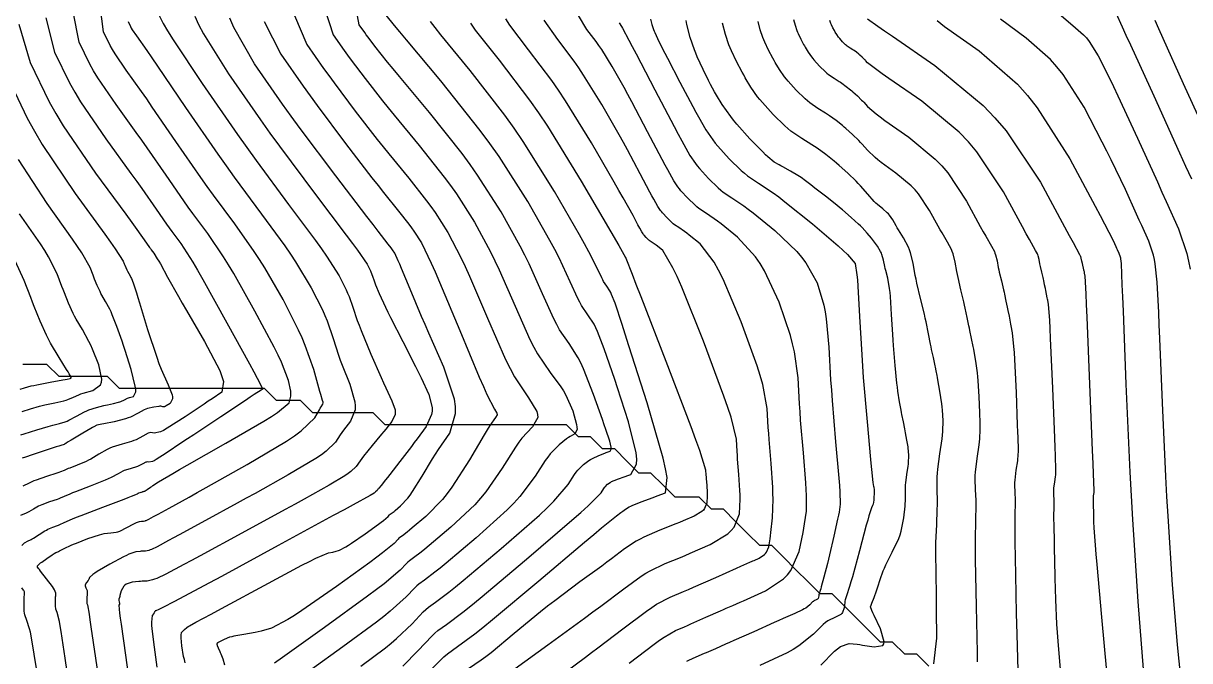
# Model space of a CAD drawing. Header units: metres. Extents: x 837475 to 838479, y 1189012 to 1191015.
# Drawn here: x 837530.1 to 837626.7, y 1190026.6 to 1190079.4 of the extents above; entities that cross this region are included whole.
import ezdxf

# ---------------------------------------------------------------- set-up
doc = ezdxf.new("R2010")
doc.units = ezdxf.units.M
doc.header["$LTSCALE"] = 0.3
for name, color, linetype in [('COTAS 10', 1, 'Continuous'), ('COTAS INT', 252, 'Continuous'), ('DRENAJE', 5, 'Continuous')]:
    doc.layers.add(name, color=color, linetype=linetype)

msp = doc.modelspace()

# ---------------------------------------------------------------- linework, layer by layer
at = {"layer": 'COTAS 10'}
for points in [[(837530.017, 1190036.135), (837530.182, 1190036.31), (837530.234, 1190036.351), (837530.288, 1190036.388), (837530.507, 1190036.494), (837530.795, 1190036.63), (837530.893, 1190036.686), (837530.999, 1190036.75), (837531.45, 1190037.049), (837531.93, 1190037.355), (837532.056, 1190037.424), (837532.177, 1190037.487), (837532.588, 1190037.658), (837532.969, 1190037.795), (837533.071, 1190037.837), (837533.172, 1190037.879), (837533.527, 1190038.047), (837534.229, 1190038.349), (837534.549, 1190038.477), (837534.923, 1190038.625), (837536.729, 1190039.318), (837538.482, 1190039.986), (837538.823, 1190040.117), (837539.102, 1190040.226), (837539.586, 1190040.427), (837539.665, 1190040.472), (837539.689, 1190040.483), (837539.713, 1190040.492), (837539.807, 1190040.521), (837539.897, 1190040.547), (837539.919, 1190040.555), (837539.94, 1190040.564), (837540.005, 1190040.599), (837540.057, 1190040.626), (837540.068, 1190040.63), (837540.079, 1190040.632), (837540.111, 1190040.625), (837540.172, 1190040.638), (837540.201, 1190040.653), (837540.236, 1190040.672), (837540.408, 1190040.781), (837540.677, 1190040.962), (837540.773, 1190041.026), (837540.878, 1190041.097), (837541.338, 1190041.403), (837542.51, 1190042.106), (837543.065, 1190042.426), (837543.72, 1190042.801), (837546.916, 1190044.611), (837550.059, 1190046.442), (837550.679, 1190046.83), (837551.192, 1190047.166), (837552.141, 1190047.952), (837552.283, 1190048.511), (837552.286, 1190048.704), (837552.273, 1190048.915), (837552.097, 1190049.814), (837551.501, 1190051.308), (837551.224, 1190051.893), (837550.898, 1190052.552), (837549.318, 1190055.551), (837547.563, 1190058.653), (837547.128, 1190059.377), (837546.714, 1190060.042), (837545.404, 1190061.957), (837544.166, 1190063.631), (837543.798, 1190064.144), (837543.418, 1190064.68), (837541.957, 1190066.792), (837540.39, 1190069.062), (837539.944, 1190069.696), (837539.492, 1190070.333), (837537.818, 1190072.653), (837536.309, 1190074.866), (837535.962, 1190075.435), (837535.646, 1190075.986), (837534.76, 1190077.818), (837534.268, 1190080.315)], [(837543.555, 1190026.437), (837543.479, 1190026.704), (837543.413, 1190026.963), (837543.262, 1190027.827), (837543.208, 1190028.489), (837543.204, 1190028.622), (837543.205, 1190028.732), (837543.245, 1190028.945), (837543.324, 1190029.026), (837543.348, 1190029.053), (837543.374, 1190029.082), (837543.477, 1190029.199), (837543.691, 1190029.369), (837543.787, 1190029.43), (837543.899, 1190029.496), (837544.433, 1190029.788), (837545.687, 1190030.458), (837546.252, 1190030.763), (837546.911, 1190031.119), (837550.078, 1190032.84), (837553.194, 1190034.506), (837553.821, 1190034.828), (837554.345, 1190035.091), (837555.389, 1190035.537), (837555.758, 1190035.603), (837555.857, 1190035.625), (837555.956, 1190035.649), (837556.301, 1190035.751), (837556.834, 1190036.029), (837557.051, 1190036.165), (837557.297, 1190036.325), (837558.435, 1190037.113), (837559.537, 1190037.911), (837559.76, 1190038.078), (837559.947, 1190038.22), (837560.328, 1190038.537), (837560.46, 1190038.674), (837560.491, 1190038.704), (837560.519, 1190038.729), (837560.601, 1190038.789), (837560.76, 1190038.907), (837560.837, 1190038.968), (837560.927, 1190039.043), (837561.373, 1190039.417), (837561.973, 1190040.072), (837562.16, 1190040.323), (837562.357, 1190040.605), (837563.146, 1190041.876), (837564.013, 1190043.315), (837564.26, 1190043.703), (837564.509, 1190044.085), (837565.43, 1190045.429), (837565.925, 1190047.069), (837565.906, 1190047.638), (837565.818, 1190048.257), (837564.936, 1190050.91), (837563.705, 1190053.711), (837563.397, 1190054.424), (837563.104, 1190055.109), (837562.163, 1190057.357), (837561.45, 1190059.074), (837561.301, 1190059.425), (837561.173, 1190059.721), (837560.881, 1190060.341), (837560.704, 1190060.618), (837560.647, 1190060.699), (837560.587, 1190060.781), (837560.341, 1190061.09), (837559.513, 1190062.151), (837559.085, 1190062.708), (837558.572, 1190063.379), (837556.001, 1190066.749), (837553.065, 1190070.67), (837552.322, 1190071.688), (837551.608, 1190072.677), (837549.282, 1190076.001), (837547.561, 1190079.015), (837547.229, 1190079.807)], [(837561.542, 1190026.162), (837562.809, 1190027.455), (837563.944, 1190028.632), (837564.209, 1190028.883), (837564.453, 1190029.101), (837565.158, 1190029.615), (837566.517, 1190030.624), (837567.174, 1190031.154), (837567.953, 1190031.792), (837571.777, 1190035), (837575.536, 1190038.227), (837576.273, 1190038.877), (837576.878, 1190039.422), (837577.968, 1190040.508), (837578.19, 1190040.859), (837578.248, 1190040.94), (837578.306, 1190041.013), (837578.502, 1190041.216), (837578.701, 1190041.36), (837578.76, 1190041.396), (837578.82, 1190041.43), (837579.053, 1190041.537), (837579.412, 1190041.67), (837579.552, 1190041.721), (837579.709, 1190041.776), (837580.425, 1190042.026), (837580.899, 1190042.868), (837580.904, 1190043.297), (837580.855, 1190043.81), (837580.22, 1190046.373), (837579.311, 1190049.198), (837579.089, 1190049.876), (837578.879, 1190050.51), (837578.226, 1190052.427), (837577.671, 1190053.846), (837577.523, 1190054.166), (837577.377, 1190054.454), (837576.869, 1190055.231), (837576.346, 1190055.999), (837576.19, 1190056.282), (837576.03, 1190056.595), (837575.412, 1190057.979), (837574.479, 1190059.958), (837574.12, 1190060.646), (837573.717, 1190061.395), (837571.898, 1190064.606), (837569.513, 1190068.333), (837568.753, 1190069.408), (837567.95, 1190070.502), (837564.692, 1190074.606), (837561.844, 1190078.008), (837561.301, 1190078.659), (837560.863, 1190079.184), (837560.166, 1190080.031)], [(837580.269, 1190026.416), (837582.338, 1190027.979), (837582.782, 1190028.296), (837583.171, 1190028.563), (837584.11, 1190029.113), (837584.848, 1190029.415), (837585.11, 1190029.527), (837585.396, 1190029.651), (837586.638, 1190030.199), (837587.831, 1190030.731), (837588.087, 1190030.845), (837588.311, 1190030.944), (837588.852, 1190031.18), (837589.467, 1190031.45), (837589.738, 1190031.571), (837590.052, 1190031.712), (837591.551, 1190032.385), (837593.064, 1190033.372), (837593.387, 1190033.71), (837593.668, 1190034.077), (837594.338, 1190035.634), (837594.674, 1190037.208), (837594.744, 1190037.586), (837594.805, 1190037.937), (837594.944, 1190038.995), (837594.953, 1190040.276), (837594.932, 1190040.77), (837594.9, 1190041.323), (837594.703, 1190043.82), (837594.473, 1190046.529), (837594.422, 1190047.216), (837594.376, 1190047.875), (837594.254, 1190050.027), (837593.964, 1190052.185), (837593.811, 1190052.848), (837593.627, 1190053.539), (837592.702, 1190056.273), (837591.486, 1190058.874), (837591.12, 1190059.483), (837590.74, 1190060.042), (837589.259, 1190061.658), (837587.896, 1190062.758), (837587.592, 1190062.993), (837587.318, 1190063.197), (837586.591, 1190063.683), (837586.049, 1190064.044), (837585.892, 1190064.169), (837585.731, 1190064.306), (837585.126, 1190064.894), (837584.568, 1190065.515), (837584.438, 1190065.673), (837584.318, 1190065.825), (837583.972, 1190066.324), (837583.472, 1190067.227), (837583.254, 1190067.633), (837583.003, 1190068.108), (837581.809, 1190070.388), (837580.496, 1190072.875), (837580.17, 1190073.481), (837579.859, 1190074.05), (837578.87, 1190075.803), (837578.013, 1190077.196), (837577.786, 1190077.538), (837577.563, 1190077.861), (837576.793, 1190078.87), (837576.101, 1190080.024)], [(837609.113, 1190026.518), (837609.097, 1190027.287), (837609.016, 1190031.086), (837608.949, 1190034.997), (837608.942, 1190035.835), (837608.939, 1190036.568), (837608.969, 1190038.334), (837609.001, 1190039.359), (837609, 1190039.625), (837608.994, 1190039.883), (837608.935, 1190040.753), (837608.905, 1190041.651), (837608.917, 1190041.927), (837608.938, 1190042.215), (837609.086, 1190043.355), (837609.25, 1190044.464), (837609.281, 1190044.732), (837609.305, 1190044.984), (837609.339, 1190045.755), (837609.321, 1190046.571), (837609.312, 1190046.852), (837609.302, 1190047.157), (837609.253, 1190048.454), (837609.176, 1190049.788), (837609.148, 1190050.115), (837609.118, 1190050.425), (837608.983, 1190051.389), (837608.833, 1190052.195), (837608.793, 1190052.404), (837608.753, 1190052.607), (837608.612, 1190053.288), (837608.474, 1190053.943), (837608.436, 1190054.13), (837608.398, 1190054.318), (837608.261, 1190055.017), (837608.099, 1190055.802), (837608.044, 1190056.046), (837607.986, 1190056.3), (837607.742, 1190057.311), (837607.501, 1190058.323), (837607.445, 1190058.577), (837607.394, 1190058.821), (837607.247, 1190059.608), (837607.081, 1190060.297), (837607.018, 1190060.478), (837606.947, 1190060.655), (837606.628, 1190061.26), (837606.176, 1190062.013), (837606.022, 1190062.283), (837605.855, 1190062.58), (837605.145, 1190063.873), (837604.234, 1190065.241), (837603.94, 1190065.585), (837603.628, 1190065.914), (837602.348, 1190066.973), (837601.139, 1190067.847), (837600.871, 1190068.058), (837600.633, 1190068.256), (837600.015, 1190068.858), (837599.563, 1190069.373), (837599.429, 1190069.514), (837599.292, 1190069.656), (837598.767, 1190070.165), (837598.225, 1190070.652), (837598.077, 1190070.779), (837597.93, 1190070.903), (837597.407, 1190071.323), (837596.862, 1190071.719), (837596.701, 1190071.828), (837596.536, 1190071.936), (837595.903, 1190072.324), (837595.226, 1190072.788), (837595.033, 1190072.944), (837594.838, 1190073.113), (837594.111, 1190073.823), (837593.446, 1190074.567), (837593.289, 1190074.757), (837593.144, 1190074.94), (837592.72, 1190075.543), (837592.372, 1190076.127), (837592.275, 1190076.298), (837592.178, 1190076.473), (837591.825, 1190077.135), (837591.502, 1190077.814), (837591.424, 1190077.998), (837591.351, 1190078.181), (837591.129, 1190078.83), (837590.949, 1190079.527)], [(837625.866, 1190025.788), (837625.757, 1190026.823), (837625.648, 1190027.957), (837625.247, 1190032.882), (837624.873, 1190038.584), (837624.781, 1190040.207), (837624.693, 1190041.851), (837624.417, 1190047.948), (837624.202, 1190053.268), (837624.154, 1190054.421), (837624.109, 1190055.436), (837623.987, 1190057.948), (837623.822, 1190059.446), (837623.75, 1190059.822), (837623.668, 1190060.182), (837623.276, 1190061.341), (837622.697, 1190062.637), (837622.496, 1190063.083), (837622.277, 1190063.566), (837621.341, 1190065.625), (837620.178, 1190068.068), (837619.816, 1190068.794), (837619.436, 1190069.541), (837617.922, 1190072.416), (837616.196, 1190075.127), (837615.683, 1190075.77), (837615.155, 1190076.367), (837613.124, 1190078.133), (837611.024, 1190079.719)], [(837530.049, 1190047.236), (837530.752, 1190047.459), (837531.499, 1190047.673), (837531.714, 1190047.728), (837531.934, 1190047.78), (837532.76, 1190047.952), (837533.512, 1190048.12), (837533.686, 1190048.169), (837533.844, 1190048.22), (837534.29, 1190048.417), (837534.748, 1190048.628), (837534.914, 1190048.688), (837535.098, 1190048.749), (837535.902, 1190048.977), (837536.536, 1190049.443), (837536.612, 1190049.654), (837536.645, 1190049.901), (837536.405, 1190051.088), (837535.877, 1190052.402), (837535.729, 1190052.728), (837535.579, 1190053.037), (837535.033, 1190054.019), (837534.523, 1190054.885), (837534.397, 1190055.121), (837534.277, 1190055.355), (837533.895, 1190056.19), (837533.545, 1190057.065), (837533.445, 1190057.325), (837533.342, 1190057.593), (837532.959, 1190058.622), (837532.239, 1190060.041), (837531.924, 1190060.555), (837531.559, 1190061.12), (837529.825, 1190063.596)], [(837531.283, 1190025.632), (837531.048, 1190027.15), (837530.803, 1190028.653), (837530.737, 1190028.975), (837530.673, 1190029.257), (837530.448, 1190029.934), (837530.278, 1190030.402), (837530.248, 1190030.552), (837530.225, 1190030.71), (837530.205, 1190031.352), (837530.228, 1190031.921), (837530.233, 1190032.034), (837530.237, 1190032.126), (837530.245, 1190032.296), (837530.214, 1190032.372), (837530.193, 1190032.405), (837530.167, 1190032.444), (837530.028, 1190032.627)]]:
    msp.add_lwpolyline(points, dxfattribs=at)
at = {"layer": 'COTAS INT'}
for points in [[(837533.945, 1190024.557), (837533.612, 1190026.804), (837533.276, 1190029.034), (837533.2, 1190029.481), (837533.132, 1190029.854), (837532.95, 1190030.586), (837532.846, 1190030.871), (837532.828, 1190030.962), (837532.814, 1190031.058), (837532.802, 1190031.449), (837532.818, 1190031.822), (837532.822, 1190031.907), (837532.827, 1190031.984), (837532.84, 1190032.197), (837532.729, 1190032.48), (837532.655, 1190032.601), (837532.561, 1190032.74), (837532.065, 1190033.398), (837531.57, 1190034.029), (837531.477, 1190034.15), (837531.402, 1190034.249), (837531.293, 1190034.415), (837531.313, 1190034.441), (837531.321, 1190034.452), (837531.33, 1190034.464), (837531.37, 1190034.52), (837531.51, 1190034.644), (837531.582, 1190034.699), (837531.667, 1190034.763), (837532.096, 1190035.068), (837532.53, 1190035.365), (837532.618, 1190035.423), (837532.693, 1190035.472), (837532.852, 1190035.561), (837532.998, 1190035.626), (837533.066, 1190035.658), (837533.145, 1190035.697), (837533.529, 1190035.891), (837534.111, 1190036.16), (837534.314, 1190036.247), (837534.537, 1190036.338), (837535.495, 1190036.713), (837536.441, 1190037.035), (837536.656, 1190037.094), (837536.851, 1190037.139), (837537.385, 1190037.194), (837537.836, 1190037.241), (837537.977, 1190037.283), (837538.127, 1190037.336), (837538.728, 1190037.629), (837539.283, 1190037.934), (837539.403, 1190037.994), (837539.509, 1190038.043), (837539.769, 1190038.135), (837539.921, 1190038.154), (837539.958, 1190038.157), (837539.993, 1190038.16), (837540.105, 1190038.165), (837540.229, 1190038.189), (837540.272, 1190038.204), (837540.32, 1190038.222), (837540.525, 1190038.319), (837540.925, 1190038.532), (837541.097, 1190038.625), (837541.294, 1190038.731), (837542.223, 1190039.236), (837543.881, 1190040.152), (837544.537, 1190040.519), (837545.279, 1190040.934), (837548.67, 1190042.839), (837551.932, 1190044.786), (837552.593, 1190045.228), (837553.148, 1190045.627), (837554.276, 1190046.716), (837554.644, 1190047.385), (837554.72, 1190047.52), (837554.784, 1190047.632), (837554.922, 1190047.853), (837554.961, 1190047.947), (837554.962, 1190047.979), (837554.96, 1190048.013), (837554.916, 1190048.158), (837554.762, 1190048.647), (837554.689, 1190048.898), (837554.602, 1190049.198), (837554.182, 1190050.701), (837553.484, 1190052.706), (837553.223, 1190053.323), (837552.933, 1190053.967), (837551.64, 1190056.518), (837550.123, 1190059.135), (837549.691, 1190059.821), (837549.255, 1190060.49), (837547.638, 1190062.766), (837545.887, 1190065.132), (837545.367, 1190065.857), (837544.831, 1190066.613), (837542.766, 1190069.599), (837540.819, 1190072.441), (837540.357, 1190073.107), (837539.929, 1190073.72), (837538.662, 1190075.495), (837537.737, 1190076.852), (837537.524, 1190077.201), (837537.33, 1190077.539), (837536.787, 1190078.662), (837536.518, 1190080.819)], [(837541.119, 1190080.555), (837541.71, 1190079.344), (837542.08, 1190078.735), (837542.54, 1190078.006), (837544.947, 1190074.383), (837547.865, 1190070.174), (837548.646, 1190069.075), (837549.416, 1190068.005), (837552.104, 1190064.383), (837554.335, 1190061.385), (837554.818, 1190060.709), (837555.242, 1190060.099), (837556.284, 1190058.453), (837556.859, 1190057.319), (837556.988, 1190057.033), (837557.104, 1190056.758), (837557.414, 1190055.867), (837557.781, 1190054.778), (837557.933, 1190054.379), (837558.106, 1190053.937), (837558.914, 1190051.99), (837559.758, 1190050.045), (837559.955, 1190049.605), (837560.136, 1190049.207), (837560.657, 1190048.124), (837560.91, 1190047.372), (837560.922, 1190047.182), (837560.909, 1190047), (837560.655, 1190046.411), (837560.151, 1190045.779), (837559.981, 1190045.57), (837559.798, 1190045.347), (837559.026, 1190044.418), (837558.301, 1190043.531), (837558.147, 1190043.334), (837558.014, 1190043.157), (837557.704, 1190042.695), (837557.251, 1190042.257), (837557.028, 1190042.097), (837556.763, 1190041.92), (837555.454, 1190041.139), (837553.383, 1190039.988), (837552.637, 1190039.577), (837551.817, 1190039.127), (837548.232, 1190037.171), (837544.791, 1190035.302), (837544.06, 1190034.907), (837543.427, 1190034.566), (837541.942, 1190033.775), (837541.184, 1190033.417), (837541.008, 1190033.349), (837540.847, 1190033.294), (837540.387, 1190033.205), (837539.978, 1190033.188), (837539.849, 1190033.177), (837539.713, 1190033.164), (837539.162, 1190033.096), (837538.659, 1190032.937), (837538.553, 1190032.866), (837538.461, 1190032.783), (837538.248, 1190032.387), (837538.145, 1190031.996), (837538.123, 1190031.917), (837538.104, 1190031.85), (837538.056, 1190031.712), (837538.04, 1190031.641), (837538.041, 1190031.615), (837538.044, 1190031.588), (837538.071, 1190031.469), (837538.095, 1190031.349), (837538.096, 1190031.32), (837538.094, 1190031.293), (837538.065, 1190031.213), (837538.118, 1190030.536), (837538.168, 1190030.133), (837538.233, 1190029.636), (837538.595, 1190027.062), (837538.996, 1190024.29)], [(837555.093, 1190080.528), (837555.784, 1190078.427), (837556.699, 1190077.12), (837556.98, 1190076.731), (837557.272, 1190076.33), (837558.427, 1190074.788), (837559.862, 1190072.956), (837560.332, 1190072.373), (837560.832, 1190071.758), (837562.9, 1190069.261), (837564.986, 1190066.636), (837565.498, 1190065.94), (837565.981, 1190065.257), (837567.491, 1190062.9), (837568.81, 1190060.455), (837569.173, 1190059.716), (837569.535, 1190058.951), (837570.836, 1190055.964), (837572.07, 1190053.199), (837572.39, 1190052.573), (837572.701, 1190052.008), (837573.746, 1190050.473), (837574.631, 1190049.291), (837574.841, 1190048.948), (837575.036, 1190048.599), (837575.612, 1190047.284), (837575.929, 1190046.165), (837575.961, 1190045.941), (837575.968, 1190045.753), (837575.792, 1190045.381), (837575.387, 1190045.163), (837575.251, 1190045.072), (837575.103, 1190044.967), (837574.48, 1190044.48), (837573.757, 1190043.731), (837573.546, 1190043.462), (837573.33, 1190043.166), (837572.512, 1190041.873), (837571.245, 1190040.198), (837570.746, 1190039.66), (837570.183, 1190039.09), (837567.616, 1190036.767), (837565.143, 1190034.692), (837564.639, 1190034.28), (837564.214, 1190033.937), (837563.335, 1190033.285), (837562.879, 1190032.952), (837562.722, 1190032.811), (837562.55, 1190032.649), (837561.816, 1190031.888), (837560.513, 1190030.706), (837559.982, 1190030.279), (837559.377, 1190029.808), (837556.579, 1190027.748), (837553.909, 1190025.83)], [(837558.086, 1190026.145), (837560.111, 1190027.67), (837560.587, 1190028.059), (837561.027, 1190028.434), (837562.313, 1190029.672), (837563.247, 1190030.641), (837563.465, 1190030.847), (837563.666, 1190031.027), (837564.246, 1190031.45), (837565.366, 1190032.281), (837565.907, 1190032.717), (837566.548, 1190033.242), (837569.697, 1190035.883), (837572.86, 1190038.659), (837573.51, 1190039.269), (837574.062, 1190039.81), (837575.24, 1190041.191), (837575.76, 1190042.012), (837575.897, 1190042.201), (837576.031, 1190042.372), (837576.491, 1190042.848), (837576.957, 1190043.185), (837577.095, 1190043.269), (837577.237, 1190043.348), (837577.782, 1190043.6), (837578.272, 1190043.791), (837578.379, 1190043.832), (837578.474, 1190043.869), (837578.712, 1190043.956), (837578.803, 1190044.117), (837578.804, 1190044.198), (837578.794, 1190044.296), (837578.673, 1190044.784), (837578.354, 1190045.737), (837578.22, 1190046.129), (837578.066, 1190046.576), (837577.342, 1190048.651), (837576.51, 1190050.777), (837576.288, 1190051.256), (837576.069, 1190051.688), (837575.307, 1190052.852), (837574.523, 1190054.004), (837574.29, 1190054.427), (837574.05, 1190054.897), (837573.124, 1190056.972), (837572.007, 1190059.454), (837571.647, 1190060.181), (837571.264, 1190060.925), (837569.695, 1190063.753), (837567.74, 1190066.803), (837567.114, 1190067.687), (837566.452, 1190068.588), (837563.753, 1190071.985), (837561.272, 1190074.96), (837560.747, 1190075.595), (837560.292, 1190076.149), (837559.236, 1190077.468), (837558.675, 1190078.217), (837558.533, 1190078.412), (837558.396, 1190078.6), (837557.952, 1190079.236), (837557.603, 1190081.032)], [(837532.018, 1190079.811), (837532.733, 1190076.973), (837533.962, 1190074.433), (837534.4, 1190073.669), (837534.881, 1190072.88), (837536.973, 1190069.811), (837539.056, 1190066.947), (837539.53, 1190066.286), (837539.961, 1190065.683), (837541.148, 1190063.986), (837542.006, 1190062.746), (837542.228, 1190062.432), (837542.444, 1190062.131), (837543.171, 1190061.148), (837544.174, 1190059.595), (837544.564, 1190058.933), (837545.003, 1190058.171), (837546.995, 1190054.584), (837548.854, 1190051.168), (837549.21, 1190050.514), (837549.496, 1190049.987), (837549.954, 1190049.137), (837549.958, 1190049.115), (837549.958, 1190049.105), (837549.955, 1190049.092), (837549.932, 1190049.072), (837549.919, 1190049.064), (837549.904, 1190049.055), (837549.827, 1190049.01), (837549.257, 1190048.639), (837548.931, 1190048.423), (837548.532, 1190048.159), (837546.483, 1190046.798), (837544.256, 1190045.314), (837543.745, 1190044.973), (837543.279, 1190044.661), (837541.977, 1190043.787), (837541.145, 1190043.258), (837540.976, 1190043.164), (837540.833, 1190043.094), (837540.538, 1190043.029), (837540.385, 1190043.061), (837540.332, 1190043.052), (837540.274, 1190043.034), (837540.026, 1190042.902), (837539.71, 1190042.731), (837539.608, 1190042.689), (837539.501, 1190042.649), (837539.065, 1190042.523), (837538.612, 1190042.386), (837538.494, 1190042.339), (837538.379, 1190042.287), (837537.992, 1190042.069), (837537.414, 1190041.765), (837537.179, 1190041.659), (837536.912, 1190041.545), (837535.674, 1190041.055), (837534.462, 1190040.59), (837534.21, 1190040.491), (837533.996, 1190040.405), (837533.525, 1190040.202), (837533.199, 1190040.061), (837533.076, 1190040.015), (837532.939, 1190039.964), (837532.325, 1190039.755), (837531.688, 1190039.522), (837531.537, 1190039.457), (837531.397, 1190039.391), (837530.981, 1190039.153), (837530.609, 1190038.926), (837530.496, 1190038.868), (837530.379, 1190038.812), (837529.921, 1190038.626)], [(837538.814, 1190079.506), (837539.015, 1190079.092), (837539.086, 1190078.967), (837539.165, 1190078.838), (837539.506, 1190078.337), (837540.365, 1190077.106), (837540.77, 1190076.517), (837541.248, 1190075.82), (837543.575, 1190072.406), (837546.243, 1190068.547), (837546.936, 1190067.57), (837547.609, 1190066.632), (837549.871, 1190063.575), (837551.795, 1190060.938), (837552.255, 1190060.265), (837552.682, 1190059.617), (837553.962, 1190057.486), (837554.896, 1190055.643), (837555.106, 1190055.178), (837555.294, 1190054.732), (837555.798, 1190053.284), (837556.229, 1190051.901), (837556.371, 1190051.497), (837556.523, 1190051.082), (837557.157, 1190049.508), (837557.591, 1190048.039), (837557.618, 1190047.692), (837557.604, 1190047.371), (837557.217, 1190046.425), (837556.632, 1190045.689), (837556.494, 1190045.499), (837556.366, 1190045.316), (837555.99, 1190044.705), (837555.199, 1190043.942), (837554.81, 1190043.662), (837554.348, 1190043.353), (837552.062, 1190041.989), (837549.331, 1190040.461), (837548.587, 1190040.048), (837547.849, 1190039.64), (837545.228, 1190038.203), (837543.042, 1190037.017), (837542.578, 1190036.766), (837542.176, 1190036.549), (837541.233, 1190036.047), (837540.752, 1190035.82), (837540.64, 1190035.776), (837540.538, 1190035.741), (837540.246, 1190035.685), (837539.985, 1190035.674), (837539.901, 1190035.667), (837539.813, 1190035.658), (837539.456, 1190035.614), (837538.892, 1190035.426), (837538.674, 1190035.326), (837538.428, 1190035.206), (837537.316, 1190034.601), (837536.273, 1190033.981), (837536.072, 1190033.851), (837535.908, 1190033.739), (837535.632, 1190033.487), (837535.575, 1190033.342), (837535.55, 1190033.297), (837535.521, 1190033.251), (837535.383, 1190033.07), (837535.273, 1190032.887), (837535.262, 1190032.839), (837535.259, 1190032.793), (837535.318, 1190032.641), (837535.405, 1190032.47), (837535.42, 1190032.414), (837535.431, 1190032.353), (837535.435, 1190032.099), (837535.416, 1190031.843), (837535.412, 1190031.781), (837535.408, 1190031.723), (837535.399, 1190031.546), (837535.403, 1190031.407), (837535.408, 1190031.372), (837535.415, 1190031.34), (837535.452, 1190031.238), (837535.591, 1190030.451), (837535.663, 1190029.986), (837535.749, 1190029.414), (837536.607, 1190023.483)], [(837544.335, 1190079.963), (837544.655, 1190079.271), (837545.051, 1190078.51), (837547.115, 1190075.192), (837549.78, 1190071.368), (837550.555, 1190070.288), (837551.346, 1190069.199), (837554.337, 1190065.192), (837556.876, 1190061.833), (837557.381, 1190061.153), (837557.801, 1190060.581), (837558.607, 1190059.42), (837558.822, 1190058.995), (837558.871, 1190058.887), (837558.914, 1190058.784), (837559.03, 1190058.45), (837559.168, 1190058.042), (837559.225, 1190057.892), (837559.29, 1190057.727), (837559.593, 1190056.996), (837560.11, 1190055.879), (837560.31, 1190055.47), (837560.535, 1190055.017), (837561.553, 1190053.019), (837562.6, 1190050.962), (837562.843, 1190050.471), (837563.066, 1190050.015), (837563.703, 1190048.654), (837563.976, 1190047.554), (837563.97, 1190047.261), (837563.928, 1190046.975), (837563.478, 1190045.985), (837562.732, 1190044.963), (837562.503, 1190044.657), (837562.264, 1190044.34), (837561.319, 1190043.11), (837560.465, 1190042.015), (837560.283, 1190041.784), (837560.126, 1190041.584), (837559.753, 1190041.121), (837559.569, 1190040.896), (837559.53, 1190040.846), (837559.496, 1190040.801), (837559.417, 1190040.684), (837559.302, 1190040.573), (837559.246, 1190040.532), (837559.179, 1190040.487), (837558.847, 1190040.289), (837557.435, 1190039.515), (837556.688, 1190039.107), (837555.785, 1190038.615), (837551.237, 1190036.138), (837546.539, 1190033.587), (837545.542, 1190033.048), (837544.677, 1190032.582), (837542.651, 1190031.503), (837541.704, 1190031.015), (837541.52, 1190030.922), (837541.369, 1190030.847), (837541.104, 1190030.728), (837541.065, 1190030.722), (837541.056, 1190030.717), (837541.048, 1190030.712), (837541.024, 1190030.684), (837541.01, 1190030.655), (837541.006, 1190030.643), (837541.004, 1190030.63), (837540.977, 1190030.582), (837540.959, 1190030.554), (837540.936, 1190030.52), (837540.818, 1190030.344), (837540.75, 1190029.811), (837540.76, 1190029.552), (837540.783, 1190029.244), (837540.967, 1190027.727), (837541.199, 1190026.078)], [(837550.072, 1190079.519), (837551.449, 1190076.81), (837553.305, 1190074.158), (837553.874, 1190073.369), (837554.467, 1190072.557), (837556.81, 1190069.429), (837559.002, 1190066.571), (837559.501, 1190065.93), (837559.953, 1190065.353), (837561.194, 1190063.813), (837562.053, 1190062.733), (837562.264, 1190062.446), (837562.463, 1190062.165), (837563.085, 1190061.194), (837563.903, 1190059.514), (837564.227, 1190058.786), (837564.592, 1190057.943), (837566.259, 1190053.948), (837567.881, 1190050.066), (837568.218, 1190049.294), (837568.505, 1190048.654), (837569.135, 1190047.437), (837569.339, 1190047.108), (837569.358, 1190047.029), (837569.36, 1190046.955), (837569.231, 1190046.727), (837568.754, 1190046.073), (837568.537, 1190045.73), (837568.283, 1190045.316), (837567.057, 1190043.238), (837565.612, 1190040.974), (837565.219, 1190040.443), (837564.831, 1190039.954), (837563.454, 1190038.534), (837562.332, 1190037.593), (837562.104, 1190037.406), (837561.911, 1190037.25), (837561.513, 1190036.954), (837561.306, 1190036.803), (837561.234, 1190036.74), (837561.157, 1190036.666), (837560.824, 1190036.321), (837559.867, 1190035.524), (837559.396, 1190035.165), (837558.835, 1190034.747), (837556.065, 1190032.74), (837553.202, 1190030.757), (837552.582, 1190030.353), (837552.038, 1190030.014), (837550.697, 1190029.314), (837549.828, 1190029.056), (837549.58, 1190028.996), (837549.33, 1190028.94), (837548.402, 1190028.775), (837547.576, 1190028.631), (837547.39, 1190028.588), (837547.223, 1190028.544), (837546.774, 1190028.374), (837546.499, 1190028.225), (837546.442, 1190028.194), (837546.393, 1190028.168), (837546.284, 1190028.109), (837546.238, 1190028.084), (837546.228, 1190028.078), (837546.22, 1190028.073), (837546.201, 1190028.058), (837546.19, 1190028.045), (837546.186, 1190028.041), (837546.181, 1190028.037), (837546.163, 1190028.019), (837546.169, 1190027.953), (837546.179, 1190027.918), (837546.194, 1190027.876), (837546.279, 1190027.666), (837546.404, 1190027.37), (837546.443, 1190027.274), (837546.484, 1190027.172), (837546.65, 1190026.753), (837546.803, 1190026.266)], [(837552.582, 1190080.023), (837553.617, 1190077.618), (837555.002, 1190075.639), (837555.427, 1190075.05), (837555.87, 1190074.444), (837557.618, 1190072.108), (837559.432, 1190069.764), (837559.916, 1190069.152), (837560.393, 1190068.556), (837562.047, 1190066.537), (837563.519, 1190064.684), (837563.881, 1190064.193), (837564.222, 1190063.711), (837565.288, 1190062.047), (837566.357, 1190059.984), (837566.7, 1190059.251), (837567.064, 1190058.447), (837568.548, 1190054.956), (837570.055, 1190051.541), (837570.433, 1190050.784), (837570.794, 1190050.11), (837571.957, 1190048.357), (837572.648, 1190047.248), (837572.711, 1190046.979), (837572.718, 1190046.727), (837572.282, 1190045.957), (837571.414, 1190045.033), (837571.148, 1190044.684), (837570.872, 1190044.295), (837569.784, 1190042.556), (837568.428, 1190040.586), (837567.983, 1190040.052), (837567.507, 1190039.522), (837565.535, 1190037.65), (837563.738, 1190036.143), (837563.372, 1190035.843), (837563.063, 1190035.594), (837562.424, 1190035.12), (837562.093, 1190034.878), (837561.978, 1190034.775), (837561.853, 1190034.658), (837561.32, 1190034.104), (837559.998, 1190032.978), (837559.376, 1190032.499), (837558.643, 1190031.947), (837555.071, 1190029.35), (837551.608, 1190026.873), (837550.943, 1190026.396)], [(837563.305, 1190025.239), (837564.64, 1190026.624), (837564.952, 1190026.919), (837565.24, 1190027.175), (837566.069, 1190027.781), (837567.508, 1190028.831), (837568.179, 1190029.368), (837568.969, 1190030.012), (837572.808, 1190033.227), (837576.599, 1190036.43), (837577.357, 1190037.067), (837577.991, 1190037.596), (837579.228, 1190038.603), (837579.596, 1190038.871), (837579.682, 1190038.934), (837579.76, 1190038.991), (837579.981, 1190039.158), (837580.296, 1190039.335), (837580.434, 1190039.399), (837580.594, 1190039.469), (837581.352, 1190039.776), (837582.195, 1190040.099), (837582.408, 1190040.178), (837582.613, 1190040.254), (837583.279, 1190040.492), (837583.418, 1190041.766), (837583.29, 1190042.494), (837583.09, 1190043.386), (837581.766, 1190047.963), (837580.268, 1190052.658), (837579.957, 1190053.624), (837579.692, 1190054.445), (837579.111, 1190056.204), (837578.833, 1190056.915), (837578.758, 1190057.076), (837578.685, 1190057.22), (837578.431, 1190057.609), (837578.168, 1190057.995), (837578.09, 1190058.136), (837578.01, 1190058.293), (837577.7, 1190058.987), (837576.951, 1190060.462), (837576.593, 1190061.111), (837576.17, 1190061.865), (837574.101, 1190065.458), (837571.512, 1190069.593), (837570.762, 1190070.688), (837569.997, 1190071.761), (837567.112, 1190075.458), (837564.696, 1190078.411), (837564.226, 1190079.015), (837563.842, 1190079.527)], [(837570.84, 1190025.952), (837573.558, 1190027.925), (837576.574, 1190030.118), (837577.281, 1190030.639), (837577.933, 1190031.122), (837579.829, 1190032.558), (837581.288, 1190033.603), (837581.665, 1190033.841), (837582.031, 1190034.056), (837583.255, 1190034.648), (837584.527, 1190035.162), (837584.923, 1190035.329), (837585.339, 1190035.506), (837586.997, 1190036.234), (837588.45, 1190037.107), (837588.736, 1190037.376), (837588.971, 1190037.656), (837589.401, 1190038.765), (837589.457, 1190039.985), (837589.457, 1190040.335), (837589.45, 1190040.691), (837589.37, 1190042.018), (837589.261, 1190043.296), (837589.237, 1190043.619), (837589.216, 1190043.93), (837589.158, 1190044.945), (837588.714, 1190046.756), (837588.448, 1190047.569), (837588.121, 1190048.518), (837586.423, 1190053.067), (837584.632, 1190057.518), (837584.245, 1190058.404), (837583.906, 1190059.141), (837583.076, 1190060.551), (837582.623, 1190060.916), (837582.522, 1190060.994), (837582.431, 1190061.062), (837582.19, 1190061.224), (837582.01, 1190061.343), (837581.957, 1190061.385), (837581.904, 1190061.431), (837581.703, 1190061.626), (837581.518, 1190061.832), (837581.474, 1190061.885), (837581.435, 1190061.935), (837581.32, 1190062.101), (837581.153, 1190062.401), (837581.081, 1190062.536), (837580.998, 1190062.694), (837580.601, 1190063.451), (837579.788, 1190064.924), (837579.441, 1190065.533), (837579.042, 1190066.229), (837577.164, 1190069.467), (837575.014, 1190072.964), (837574.443, 1190073.822), (837573.884, 1190074.633), (837571.953, 1190077.164), (837570.398, 1190079.218), (837570.076, 1190079.727)], [(837575.069, 1190025.723), (837576.671, 1190026.902), (837577.167, 1190027.276), (837577.687, 1190027.669), (837579.753, 1190029.257), (837581.704, 1190030.706), (837582.15, 1190031.011), (837582.556, 1190031.275), (837583.683, 1190031.88), (837584.787, 1190032.333), (837585.179, 1190032.501), (837585.608, 1190032.686), (837587.467, 1190033.507), (837589.176, 1190034.271), (837589.511, 1190034.42), (837589.784, 1190034.542), (837590.272, 1190034.759), (837590.448, 1190034.836), (837590.525, 1190034.87), (837590.615, 1190034.91), (837591.043, 1190035.103), (837591.475, 1190035.385), (837591.568, 1190035.481), (837591.648, 1190035.586), (837591.839, 1190036.031), (837591.954, 1190036.702), (837591.986, 1190036.95), (837592.018, 1190037.224), (837592.135, 1190038.436), (837592.191, 1190039.967), (837592.185, 1190040.442), (837592.169, 1190040.939), (837592.036, 1190042.919), (837591.867, 1190044.912), (837591.83, 1190045.418), (837591.796, 1190045.903), (837591.706, 1190047.486), (837591.339, 1190049.471), (837591.13, 1190050.209), (837590.874, 1190051.028), (837589.562, 1190054.67), (837588.059, 1190058.196), (837587.682, 1190058.943), (837587.323, 1190059.591), (837586.167, 1190061.104), (837585.26, 1190061.837), (837585.057, 1190061.994), (837584.875, 1190062.13), (837584.391, 1190062.453), (837584.029, 1190062.694), (837583.924, 1190062.777), (837583.818, 1190062.868), (837583.414, 1190063.26), (837583.043, 1190063.674), (837582.956, 1190063.779), (837582.876, 1190063.88), (837582.646, 1190064.212), (837582.313, 1190064.814), (837582.168, 1190065.085), (837582, 1190065.401), (837581.205, 1190066.92), (837580.142, 1190068.9), (837579.806, 1190069.507), (837579.451, 1190070.139), (837578.017, 1190072.635), (837576.513, 1190075.08), (837576.115, 1190075.68), (837575.723, 1190076.247), (837574.373, 1190078.017), (837573.25, 1190079.621)], [(837582.038, 1190079.704), (837582.151, 1190079.27), (837582.295, 1190078.848), (837582.343, 1190078.725), (837582.396, 1190078.599), (837582.617, 1190078.122), (837583.053, 1190077.267), (837583.24, 1190076.903), (837583.457, 1190076.483), (837584.483, 1190074.508), (837585.55, 1190072.48), (837585.794, 1190072.027), (837586.015, 1190071.621), (837586.625, 1190070.547), (837587.202, 1190069.715), (837587.402, 1190069.461), (837587.619, 1190069.198), (837588.549, 1190068.162), (837589.558, 1190067.182), (837589.826, 1190066.954), (837590.088, 1190066.744), (837590.993, 1190066.142), (837592.205, 1190065.333), (837592.661, 1190064.992), (837593.17, 1190064.6), (837595.442, 1190062.765), (837597.574, 1190060.944), (837597.994, 1190060.561), (837598.341, 1190060.231), (837598.98, 1190059.479), (837599.133, 1190058.561), (837599.173, 1190058.126), (837599.213, 1190057.613), (837599.351, 1190055.108), (837599.526, 1190051.935), (837599.589, 1190051), (837599.659, 1190050.041), (837599.967, 1190046.375), (837600.252, 1190043.276), (837600.309, 1190042.674), (837600.356, 1190042.183), (837600.442, 1190041.338), (837600.465, 1190041.223), (837600.47, 1190041.193), (837600.476, 1190041.163), (837600.497, 1190041.062), (837600.517, 1190040.965), (837600.522, 1190040.938), (837600.527, 1190040.91), (837600.545, 1190040.811), (837600.56, 1190040.716), (837600.563, 1190040.692), (837600.565, 1190040.668), (837600.57, 1190040.59), (837600.567, 1190040.506), (837600.564, 1190040.48), (837600.561, 1190040.452), (837600.545, 1190040.339), (837600.529, 1190040.224), (837600.526, 1190040.194), (837600.524, 1190040.166), (837600.524, 1190039.971), (837600.522, 1190039.936), (837600.519, 1190039.898), (837600.504, 1190039.738), (837600.466, 1190039.557), (837600.45, 1190039.506), (837600.432, 1190039.454), (837600.343, 1190039.264), (837600.124, 1190038.601), (837600.023, 1190038.252), (837599.904, 1190037.83), (837599.33, 1190035.709), (837598.751, 1190033.562), (837598.628, 1190033.125), (837598.523, 1190032.755), (837598.28, 1190031.988), (837598.167, 1190031.639), (837598.143, 1190031.534), (837598.122, 1190031.424), (837598.075, 1190030.997), (837597.947, 1190030.602), (837597.876, 1190030.513), (837597.789, 1190030.434), (837597.345, 1190030.219), (837596.734, 1190029.908), (837596.543, 1190029.766), (837596.341, 1190029.601), (837595.529, 1190028.806), (837594.317, 1190027.827), (837593.864, 1190027.546), (837593.358, 1190027.261), (837591.105, 1190026.197)], [(837596.134, 1190026.251), (837597.268, 1190027.386), (837597.533, 1190027.6), (837597.777, 1190027.77), (837598.48, 1190028.025), (837599.141, 1190027.964), (837599.358, 1190027.936), (837599.59, 1190027.903), (837600.55, 1190027.743), (837601.272, 1190027.857), (837601.355, 1190027.996), (837601.385, 1190028.183), (837601.071, 1190029.249), (837600.551, 1190030.362), (837600.452, 1190030.578), (837600.372, 1190030.755), (837600.247, 1190031.06), (837600.295, 1190031.206), (837600.324, 1190031.282), (837600.359, 1190031.373), (837600.545, 1190031.829), (837600.763, 1190032.395), (837600.818, 1190032.556), (837600.872, 1190032.719), (837601.048, 1190033.32), (837601.302, 1190034.04), (837601.404, 1190034.278), (837601.521, 1190034.531), (837602.059, 1190035.583), (837602.589, 1190036.724), (837602.701, 1190037.034), (837602.798, 1190037.341), (837603.021, 1190038.428), (837603.116, 1190039.387), (837603.131, 1190039.614), (837603.142, 1190039.824), (837603.144, 1190040.443), (837603.146, 1190040.997), (837603.157, 1190041.166), (837603.172, 1190041.342), (837603.267, 1190042.033), (837603.367, 1190042.712), (837603.385, 1190042.879), (837603.399, 1190043.038), (837603.418, 1190043.537), (837603.392, 1190044.01), (837603.377, 1190044.152), (837603.36, 1190044.299), (837603.272, 1190044.867), (837603.163, 1190045.463), (837603.131, 1190045.626), (837603.1, 1190045.789), (837602.982, 1190046.373), (837602.858, 1190046.98), (837602.823, 1190047.157), (837602.787, 1190047.339), (837602.654, 1190048.03), (837602.515, 1190048.929), (837602.476, 1190049.242), (837602.436, 1190049.582), (837602.289, 1190051.041), (837602.153, 1190052.687), (837602.121, 1190053.145), (837602.092, 1190053.605), (837602.003, 1190055.274), (837601.909, 1190056.754), (837601.875, 1190057.096), (837601.839, 1190057.407), (837601.68, 1190058.281), (837601.519, 1190058.92), (837601.48, 1190059.082), (837601.444, 1190059.239), (837601.336, 1190059.752), (837601.203, 1190060.218), (837601.151, 1190060.345), (837601.093, 1190060.471), (837600.83, 1190060.919), (837600.513, 1190061.356), (837600.422, 1190061.475), (837600.329, 1190061.593), (837599.981, 1190062.011), (837599.56, 1190062.46), (837599.422, 1190062.598), (837599.274, 1190062.74), (837598.661, 1190063.302), (837597.923, 1190063.934), (837597.696, 1190064.122), (837597.459, 1190064.315), (837596.52, 1190065.056), (837595.659, 1190065.726), (837595.47, 1190065.874), (837595.304, 1190066.005), (837594.884, 1190066.342), (837594.521, 1190066.604), (837594.391, 1190066.688), (837594.248, 1190066.776), (837593.624, 1190067.135), (837592.987, 1190067.488), (837592.836, 1190067.573), (837592.696, 1190067.651), (837592.283, 1190067.888), (837591.768, 1190068.303), (837591.564, 1190068.494), (837591.334, 1190068.718), (837590.281, 1190069.805), (837589.183, 1190071.033), (837588.924, 1190071.346), (837588.685, 1190071.648), (837587.985, 1190072.645), (837587.512, 1190073.412), (837587.416, 1190073.57), (837587.335, 1190073.704), (837587.168, 1190073.99), (837587.009, 1190074.307), (837586.932, 1190074.46), (837586.842, 1190074.642), (837586.398, 1190075.533), (837585.909, 1190076.596), (837585.791, 1190076.884), (837585.679, 1190077.171), (837585.337, 1190078.188), (837585.058, 1190079.265), (837584.987, 1190079.591)], [(837593.892, 1190079.681), (837594.014, 1190079.211), (837594.164, 1190078.773), (837594.213, 1190078.649), (837594.266, 1190078.525), (837594.483, 1190078.067), (837594.722, 1190077.62), (837594.787, 1190077.502), (837594.853, 1190077.387), (837595.088, 1190076.993), (837595.374, 1190076.585), (837595.472, 1190076.462), (837595.577, 1190076.334), (837596.026, 1190075.831), (837596.517, 1190075.352), (837596.649, 1190075.239), (837596.779, 1190075.133), (837597.235, 1190074.82), (837597.662, 1190074.559), (837597.774, 1190074.486), (837597.882, 1190074.412), (837598.25, 1190074.145), (837598.603, 1190073.861), (837598.702, 1190073.777), (837598.802, 1190073.692), (837599.168, 1190073.363), (837599.522, 1190073.02), (837599.615, 1190072.924), (837599.705, 1190072.829), (837600.01, 1190072.482), (837600.71, 1190071.881), (837601.049, 1190071.625), (837601.451, 1190071.331), (837603.427, 1190069.944), (837605.612, 1190068.135), (837606.145, 1190067.574), (837606.647, 1190066.988), (837608.202, 1190064.653), (837609.342, 1190062.556), (837609.583, 1190062.12), (837609.791, 1190061.746), (837610.271, 1190060.917), (837610.503, 1190060.477), (837610.555, 1190060.348), (837610.601, 1190060.216), (837610.722, 1190059.715), (837610.829, 1190059.142), (837610.866, 1190058.965), (837610.907, 1190058.78), (837611.082, 1190058.044), (837611.26, 1190057.308), (837611.302, 1190057.123), (837611.342, 1190056.946), (837611.46, 1190056.375), (837611.559, 1190055.866), (837611.587, 1190055.729), (837611.614, 1190055.594), (837611.715, 1190055.117), (837611.817, 1190054.622), (837611.847, 1190054.474), (837611.876, 1190054.322), (837611.985, 1190053.736), (837612.1, 1190052.605), (837612.134, 1190052.11), (837612.167, 1190051.536), (837612.295, 1190048.806), (837612.402, 1190046.104), (837612.422, 1190045.548), (837612.44, 1190045.076), (837612.47, 1190044.065), (837612.446, 1190043.52), (837612.429, 1190043.343), (837612.407, 1190043.153), (837612.291, 1190042.37), (837612.187, 1190041.565), (837612.172, 1190041.361), (837612.164, 1190041.166), (837612.185, 1190040.532), (837612.226, 1190039.918), (837612.23, 1190039.735), (837612.231, 1190039.547), (837612.209, 1190038.823), (837612.188, 1190037.576), (837612.19, 1190037.058), (837612.195, 1190036.466), (837612.242, 1190033.704), (837612.313, 1190030.515), (837612.333, 1190029.653), (837612.354, 1190028.8), (837612.433, 1190025.797)], [(837616.036, 1190025.211), (837615.778, 1190028.223), (837615.725, 1190028.948), (837615.679, 1190029.625), (837615.58, 1190031.675), (837615.534, 1190033.447), (837615.521, 1190033.948), (837615.509, 1190034.455), (837615.468, 1190036.322), (837615.44, 1190037.936), (837615.437, 1190038.282), (837615.436, 1190038.584), (837615.448, 1190039.312), (837615.461, 1190039.735), (837615.461, 1190039.845), (837615.458, 1190039.952), (837615.434, 1190040.311), (837615.422, 1190040.681), (837615.427, 1190040.795), (837615.436, 1190040.914), (837615.497, 1190041.384), (837615.564, 1190041.842), (837615.577, 1190041.953), (837615.587, 1190042.057), (837615.601, 1190042.375), (837615.558, 1190043.581), (837615.533, 1190044.245), (837615.501, 1190045.051), (837615.336, 1190049.157), (837615.159, 1190053.284), (837615.119, 1190054.105), (837615.083, 1190054.786), (837614.987, 1190056.082), (837614.919, 1190056.449), (837614.9, 1190056.544), (837614.882, 1190056.636), (837614.818, 1190056.946), (837614.755, 1190057.244), (837614.721, 1190057.414), (837614.658, 1190057.732), (837614.584, 1190058.09), (837614.56, 1190058.201), (837614.533, 1190058.316), (837614.422, 1190058.776), (837614.312, 1190059.237), (837614.287, 1190059.353), (837614.264, 1190059.463), (837614.197, 1190059.822), (837614.121, 1190060.135), (837614.093, 1190060.218), (837614.06, 1190060.298), (837613.915, 1190060.574), (837613.406, 1190061.479), (837613.144, 1190061.956), (837612.83, 1190062.532), (837611.259, 1190065.432), (837609.06, 1190068.734), (837608.35, 1190069.564), (837607.596, 1190070.357), (837604.507, 1190072.915), (837601.763, 1190074.814), (837601.226, 1190075.192), (837600.786, 1190075.506), (837600.005, 1190076.105), (837599.847, 1190076.285), (837599.8, 1190076.334), (837599.753, 1190076.384), (837599.569, 1190076.562), (837599.379, 1190076.732), (837599.328, 1190076.776), (837599.276, 1190076.82), (837599.093, 1190076.967), (837598.903, 1190077.105), (837598.847, 1190077.143), (837598.789, 1190077.181), (837598.568, 1190077.316), (837598.331, 1190077.479), (837598.264, 1190077.533), (837598.195, 1190077.592), (837597.941, 1190077.84), (837597.709, 1190078.101), (837597.654, 1190078.167), (837597.603, 1190078.231), (837597.455, 1190078.442), (837597.333, 1190078.646), (837597.299, 1190078.706), (837597.265, 1190078.767), (837597.142, 1190078.998), (837597.029, 1190079.236), (837597.002, 1190079.3), (837596.976, 1190079.364), (837596.899, 1190079.591)], [(837600, 1190079.728), (837600.863, 1190079.131), (837601.404, 1190078.759), (837602.075, 1190078.298), (837605.587, 1190075.885), (837609.58, 1190072.578), (837610.555, 1190071.553), (837611.473, 1190070.481), (837614.316, 1190066.212), (837616.317, 1190062.509), (837616.705, 1190061.793), (837617.021, 1190061.212), (837617.559, 1190060.23), (837617.617, 1190060.12), (837617.63, 1190060.087), (837617.642, 1190060.054), (837617.672, 1190059.929), (837617.699, 1190059.785), (837617.708, 1190059.74), (837617.718, 1190059.694), (837617.762, 1190059.509), (837617.807, 1190059.325), (837617.817, 1190059.278), (837617.827, 1190059.234), (837617.857, 1190059.09), (837617.882, 1190058.963), (837617.889, 1190058.928), (837617.896, 1190058.894), (837617.921, 1190058.775), (837617.947, 1190058.65), (837617.954, 1190058.613), (837617.961, 1190058.575), (837617.989, 1190058.428), (837618.065, 1190056.966), (837618.104, 1190056.099), (837618.15, 1190055.032), (837618.378, 1190049.508), (837618.6, 1190043.999), (837618.643, 1190042.941), (837618.677, 1190042.085), (837618.732, 1190040.684), (837618.728, 1190040.593), (837618.725, 1190040.563), (837618.721, 1190040.531), (837618.702, 1190040.399), (837618.684, 1190040.263), (837618.682, 1190040.229), (837618.68, 1190040.196), (837618.684, 1190040.09), (837618.691, 1190039.986), (837618.692, 1190039.955), (837618.692, 1190039.924), (837618.688, 1190039.802), (837618.684, 1190039.592), (837618.685, 1190039.505), (837618.686, 1190039.405), (837618.693, 1190038.94), (837618.705, 1190038.401), (837618.713, 1190038.111), (837618.726, 1190037.6), (837618.833, 1190036.162), (837618.896, 1190035.433), (837618.973, 1190034.561), (837619.372, 1190030.214), (837619.785, 1190025.718)], [(837605.759, 1190079.591), (837606.387, 1190079.116), (837609.251, 1190077.081), (837612.426, 1190074.32), (837613.251, 1190073.387), (837614.052, 1190072.382), (837616.751, 1190068.144), (837618.848, 1190064.241), (837619.271, 1190063.448), (837619.625, 1190062.778), (837620.333, 1190061.396), (837620.565, 1190060.885), (837620.619, 1190060.765), (837620.669, 1190060.654), (837620.813, 1190060.333), (837620.91, 1190060.045), (837620.931, 1190059.956), (837620.948, 1190059.863), (837620.989, 1190059.491), (837621.065, 1190057.715), (837621.104, 1190056.736), (837621.152, 1190055.546), (837621.391, 1190049.491), (837621.721, 1190042.21), (837621.825, 1190040.248), (837621.936, 1190038.309), (837622.382, 1190031.5), (837622.81, 1190025.916)], [(837615.661, 1190080.321), (837616.998, 1190079.185), (837617.885, 1190078.414), (837618.115, 1190078.153), (837618.339, 1190077.872), (837619.093, 1190076.689), (837620.024, 1190074.84), (837620.361, 1190074.14), (837620.731, 1190073.358), (837622.35, 1190069.854), (837623.989, 1190066.248), (837624.372, 1190065.401), (837624.724, 1190064.62), (837625.739, 1190062.35), (837626.425, 1190060.319), (837626.57, 1190059.689), (837626.695, 1190059.029)], [(837620.567, 1190080.236), (837621.09, 1190079.069), (837621.394, 1190078.399), (837621.767, 1190077.578), (837623.689, 1190073.359), (837625.824, 1190068.661), (837626.331, 1190067.538), (837626.803, 1190066.492)], [(837628.08, 1190070.15), (837626.166, 1190074.367), (837624.47, 1190078.112), (837624.112, 1190078.914), (837623.802, 1190079.613)], [(837529.767, 1190079.307), (837530.706, 1190076.129), (837532.277, 1190072.88), (837532.838, 1190071.904), (837533.453, 1190070.894), (837536.129, 1190066.968), (837538.619, 1190063.56), (837539.117, 1190062.876), (837539.532, 1190062.305), (837540.34, 1190061.179), (837540.593, 1190060.812), (837540.659, 1190060.719), (837540.723, 1190060.63), (837540.938, 1190060.34), (837541.238, 1190059.875), (837541.355, 1190059.675), (837541.487, 1190059.446), (837542.089, 1190058.362), (837542.983, 1190056.763), (837543.299, 1190056.208), (837543.646, 1190055.605), (837545.147, 1190053.023), (837546.399, 1190050.617), (837546.588, 1190050.125), (837546.709, 1190049.709), (837546.579, 1190048.834), (837545.765, 1190048.288), (837545.454, 1190048.08), (837545.107, 1190047.846), (837543.546, 1190046.792), (837542.054, 1190045.843), (837541.75, 1190045.675), (837541.494, 1190045.549), (837540.965, 1190045.433), (837540.69, 1190045.491), (837540.595, 1190045.474), (837540.491, 1190045.442), (837540.047, 1190045.204), (837539.479, 1190044.898), (837539.297, 1190044.823), (837539.105, 1190044.751), (837538.323, 1190044.526), (837537.51, 1190044.28), (837537.298, 1190044.195), (837537.092, 1190044.103), (837536.399, 1190043.711), (837535.727, 1190043.303), (837535.535, 1190043.201), (837535.341, 1190043.104), (837534.618, 1190042.793), (837534, 1190042.556), (837533.872, 1190042.505), (837533.762, 1190042.462), (837533.522, 1190042.358), (837533.226, 1190042.244), (837533.081, 1190042.193), (837532.909, 1190042.134), (837532.061, 1190041.852), (837531.2, 1190041.556), (837531.019, 1190041.489), (837530.864, 1190041.427), (837530.513, 1190041.257), (837530.219, 1190041.101), (837530.1, 1190041.049)], [(837567.151, 1190079.371), (837567.547, 1190078.814), (837569.532, 1190076.311), (837572.043, 1190073.02), (837572.771, 1190071.967), (837573.512, 1190070.852), (837576.305, 1190066.311), (837579.423, 1190060.966), (837579.989, 1190059.995), (837579.99, 1190059.992), (837579.993, 1190059.986), (837579.994, 1190059.985), (837579.996, 1190059.981), (837579.999, 1190059.97), (837580.001, 1190059.965), (837580.003, 1190059.958), (837580.013, 1190059.926), (837580.526, 1190058.595), (837580.845, 1190057.77), (837581.241, 1190056.747), (837583.308, 1190051.401), (837585.377, 1190045.984), (837585.773, 1190044.915), (837586.093, 1190044.033), (837586.61, 1190042.404), (837586.635, 1190041.958), (837586.645, 1190041.821), (837586.656, 1190041.679), (837586.703, 1190041.117), (837586.739, 1190040.533), (837586.742, 1190040.377), (837586.742, 1190040.223), (837586.717, 1190039.687), (837586.528, 1190039.199), (837586.424, 1190039.076), (837586.299, 1190038.957), (837585.66, 1190038.574), (837584.748, 1190038.183), (837584.451, 1190038.06), (837584.134, 1190037.932), (837582.827, 1190037.415), (837581.506, 1190036.838), (837581.181, 1190036.671), (837580.873, 1190036.5), (837579.905, 1190035.858), (837578.817, 1190035.035), (837578.433, 1190034.751), (837578.014, 1190034.443), (837576.2, 1190033.125), (837574.122, 1190031.571), (837573.536, 1190031.113), (837572.945, 1190030.644), (837570.773, 1190028.852), (837568.851, 1190027.27), (837568.418, 1190026.933), (837568.028, 1190026.64), (837566.98, 1190025.946)], [(837579.457, 1190079.396), (837579.513, 1190079.312), (837579.723, 1190078.97), (837580.267, 1190077.96), (837580.534, 1190077.455), (837580.851, 1190076.851), (837582.413, 1190073.857), (837584.005, 1190070.815), (837584.341, 1190070.182), (837584.631, 1190069.64), (837585.299, 1190068.436), (837585.76, 1190067.77), (837585.92, 1190067.567), (837586.094, 1190067.356), (837586.837, 1190066.528), (837587.645, 1190065.744), (837587.859, 1190065.561), (837588.069, 1190065.394), (837588.792, 1190064.913), (837589.761, 1190064.265), (837590.126, 1190063.992), (837590.533, 1190063.679), (837592.35, 1190062.211), (837594.157, 1190060.493), (837594.557, 1190060.022), (837594.914, 1190059.553), (837595.841, 1190057.876), (837596.38, 1190056.05), (837596.492, 1190055.487), (837596.588, 1190054.899), (837596.802, 1190052.567), (837596.956, 1190049.847), (837597.014, 1190049.014), (837597.079, 1190048.145), (837597.369, 1190044.721), (837597.631, 1190041.707), (837597.678, 1190041.098), (837597.714, 1190040.586), (837597.753, 1190039.553), (837597.651, 1190038.908), (837597.599, 1190038.641), (837597.536, 1190038.336), (837597.222, 1190036.916), (837596.863, 1190035.381), (837596.771, 1190035.003), (837596.684, 1190034.645), (837596.398, 1190033.524), (837596.18, 1190032.713), (837596.135, 1190032.55), (837596.097, 1190032.414), (837596.015, 1190032.147), (837595.983, 1190032.048), (837595.976, 1190032.018), (837595.97, 1190031.988), (837595.957, 1190031.866), (837595.921, 1190031.755), (837595.9, 1190031.73), (837595.876, 1190031.707), (837595.75, 1190031.646), (837595.577, 1190031.558), (837595.523, 1190031.518), (837595.466, 1190031.471), (837595.236, 1190031.246), (837594.893, 1190030.969), (837594.764, 1190030.889), (837594.621, 1190030.809), (837593.983, 1190030.507), (837593.019, 1190030.09), (837592.67, 1190029.936), (837592.286, 1190029.765), (837590.601, 1190029.011), (837588.95, 1190028.27), (837588.586, 1190028.107), (837588.263, 1190027.964), (837587.432, 1190027.601), (837586.838, 1190027.346), (837586.664, 1190027.27), (837586.486, 1190027.192), (837585.808, 1190026.891), (837585.184, 1190026.616), (837585.04, 1190026.553)], [(837605.486, 1190026.347), (837605.748, 1190028.475), (837605.725, 1190030.807), (837605.717, 1190031.401), (837605.709, 1190031.974), (837605.676, 1190033.854), (837605.662, 1190035.521), (837605.666, 1190035.959), (837605.673, 1190036.386), (837605.73, 1190037.844), (837605.783, 1190039.145), (837605.788, 1190039.474), (837605.79, 1190039.789), (837605.764, 1190040.812), (837605.767, 1190041.828), (837605.787, 1190042.137), (837605.816, 1190042.46), (837605.99, 1190043.728), (837606.172, 1190044.971), (837606.206, 1190045.278), (837606.232, 1190045.569), (837606.267, 1190046.485), (837606.218, 1190047.352), (837606.192, 1190047.612), (837606.16, 1190047.881), (837605.999, 1190048.923), (837605.832, 1190049.849), (837605.797, 1190050.045), (837605.765, 1190050.214), (837605.69, 1190050.606), (837605.627, 1190050.906), (837605.603, 1190051.018), (837605.577, 1190051.142), (837605.458, 1190051.693), (837605.314, 1190052.379), (837605.272, 1190052.588), (837605.229, 1190052.806), (837605.063, 1190053.659), (837604.856, 1190054.659), (837604.787, 1190054.968), (837604.713, 1190055.292), (837604.402, 1190056.578), (837604.095, 1190057.866), (837604.024, 1190058.19), (837603.959, 1190058.5), (837603.772, 1190059.502), (837603.561, 1190060.378), (837603.48, 1190060.608), (837603.39, 1190060.834), (837602.984, 1190061.604), (837602.561, 1190062.28), (837602.461, 1190062.446), (837602.367, 1190062.603), (837602.089, 1190063.094), (837601.821, 1190063.495), (837601.735, 1190063.596), (837601.643, 1190063.692), (837601.268, 1190064.003), (837600.827, 1190064.363), (837600.694, 1190064.491), (837600.556, 1190064.63), (837600.019, 1190065.235), (837599.42, 1190065.917), (837599.244, 1190066.104), (837599.062, 1190066.292), (837598.366, 1190066.967), (837597.648, 1190067.611), (837597.452, 1190067.78), (837597.257, 1190067.944), (837596.563, 1190068.501), (837595.841, 1190069.027), (837595.628, 1190069.171), (837595.409, 1190069.314), (837594.571, 1190069.828), (837593.674, 1190070.442), (837593.418, 1190070.649), (837593.159, 1190070.873), (837592.196, 1190071.814), (837591.315, 1190072.8), (837591.107, 1190073.051), (837590.915, 1190073.294), (837590.353, 1190074.094), (837589.891, 1190074.868), (837589.763, 1190075.094), (837589.634, 1190075.325), (837589.166, 1190076.204), (837588.739, 1190077.103), (837588.635, 1190077.347), (837588.539, 1190077.59), (837588.244, 1190078.45), (837588.005, 1190079.373)], [(837528.679, 1190075.285), (837530.463, 1190071.505), (837531.064, 1190070.427), (837531.712, 1190069.336), (837534.437, 1190065.285), (837536.89, 1190061.909), (837537.366, 1190061.244), (837537.753, 1190060.696), (837538.417, 1190059.69), (837538.503, 1190059.459), (837538.526, 1190059.399), (837538.549, 1190059.34), (837538.628, 1190059.144), (837538.713, 1190058.956), (837538.74, 1190058.903), (837538.769, 1190058.85), (837538.883, 1190058.655), (837539.012, 1190058.419), (837539.049, 1190058.34), (837539.087, 1190058.255), (837539.229, 1190057.896), (837539.503, 1190057.062), (837539.624, 1190056.677), (837539.765, 1190056.225), (837540.438, 1190054.035), (837541.184, 1190051.734), (837541.371, 1190051.212), (837541.549, 1190050.741), (837542.123, 1190049.452), (837542.463, 1190048.627), (837542.495, 1190048.447), (837542.5, 1190048.288), (837542.29, 1190047.89), (837541.962, 1190047.691), (837541.892, 1190047.658), (837541.832, 1190047.635), (837541.687, 1190047.632), (837541.52, 1190047.664), (837541.445, 1190047.664), (837541.357, 1190047.659), (837540.937, 1190047.607), (837540.433, 1190047.479), (837540.293, 1190047.426), (837540.153, 1190047.365), (837539.643, 1190047.084), (837539.028, 1190046.776), (837538.821, 1190046.7), (837538.598, 1190046.626), (837537.662, 1190046.391), (837536.808, 1190046.217), (837536.638, 1190046.182), (837536.495, 1190046.152), (837536.219, 1190046.092), (837535.988, 1190045.979), (837535.874, 1190045.917), (837535.738, 1190045.84), (837535.069, 1190045.449), (837534.384, 1190045.041), (837534.238, 1190044.953), (837534.112, 1190044.876), (837533.816, 1190044.69), (837533.674, 1190044.596), (837533.644, 1190044.577), (837533.619, 1190044.562), (837533.562, 1190044.53), (837533.538, 1190044.521), (837533.534, 1190044.519), (837533.529, 1190044.518), (837533.52, 1190044.514), (837533.253, 1190044.426), (837533.087, 1190044.371), (837532.88, 1190044.303), (837531.797, 1190043.949), (837530.711, 1190043.591), (837530.501, 1190043.521), (837530.33, 1190043.463), (837530.044, 1190043.361)], [(837529.948, 1190045.297), (837530.224, 1190045.385), (837531.259, 1190045.714), (837532.195, 1190045.999), (837532.409, 1190046.06), (837532.604, 1190046.114), (837533.148, 1190046.242), (837533.616, 1190046.383), (837533.764, 1190046.445), (837533.92, 1190046.516), (837534.549, 1190046.856), (837535.218, 1190047.211), (837535.4, 1190047.293), (837535.579, 1190047.367), (837536.214, 1190047.574), (837536.807, 1190047.72), (837536.961, 1190047.756), (837537.111, 1190047.791), (837537.612, 1190047.899), (837538.036, 1190048.005), (837538.137, 1190048.039), (837538.231, 1190048.073), (837538.51, 1190048.213), (837538.768, 1190048.345), (837538.848, 1190048.375), (837538.932, 1190048.402), (837539.268, 1190048.477), (837539.458, 1190048.856), (837539.449, 1190049.074), (837539.414, 1190049.342), (837539.068, 1190050.718), (837538.574, 1190052.296), (837538.445, 1190052.69), (837538.32, 1190053.066), (837537.898, 1190054.27), (837537.512, 1190055.246), (837537.409, 1190055.478), (837537.308, 1190055.694), (837536.958, 1190056.337), (837536.646, 1190056.867), (837536.569, 1190057.012), (837536.495, 1190057.156), (837536.262, 1190057.667), (837536.047, 1190058.203), (837535.985, 1190058.362), (837535.923, 1190058.526), (837535.688, 1190059.156), (837534.996, 1190060.369), (837534.645, 1190060.899), (837534.224, 1190061.514), (837532.131, 1190064.441), (837529.742, 1190068.09)], [(837529.875, 1190049.086), (837530.245, 1190049.204), (837530.803, 1190049.348), (837531.02, 1190049.396), (837531.264, 1190049.447), (837532.372, 1190049.663), (837533.408, 1190049.856), (837533.607, 1190049.894), (837533.768, 1190049.924), (837534.03, 1190049.978), (837534.048, 1190049.986), (837534.054, 1190049.988), (837534.061, 1190049.99), (837534.092, 1190049.999), (837534.117, 1190050.017), (837534.12, 1190050.025), (837534.121, 1190050.035), (837534.112, 1190050.08), (837533.946, 1190050.362), (837533.848, 1190050.52), (837533.728, 1190050.713), (837533.108, 1190051.701), (837532.401, 1190052.902), (837532.225, 1190053.23), (837532.058, 1190053.555), (837531.529, 1190054.714), (837531.044, 1190055.928), (837530.904, 1190056.288), (837530.762, 1190056.659), (837530.23, 1190058.088), (837529.482, 1190059.714)]]:
    msp.add_lwpolyline(points, dxfattribs=at)
at = {"layer": 'DRENAJE'}
for points in [[(837553.097, 1190048.136, 0), (837552.098, 1190048.136, 0), (837551.098, 1190048.136, 0), (837550.098, 1190049.136, 0), (837549.099, 1190049.136, 0), (837548.099, 1190049.136, 0), (837547.099, 1190049.136, 0), (837546.1, 1190049.136, 0), (837545.1, 1190049.136, 0), (837544.1, 1190049.136, 0), (837543.101, 1190049.136, 0), (837542.101, 1190049.136, 0), (837541.101, 1190049.136, 0), (837540.102, 1190049.136, 0), (837539.102, 1190049.136, 0), (837538.102, 1190049.136, 0), (837537.103, 1190050.136, 0), (837536.103, 1190050.136, 0), (837535.103, 1190050.136, 0), (837534.104, 1190050.136, 0), (837533.104, 1190050.136, 0), (837532.105, 1190051.135, 0), (837531.105, 1190051.135, 0), (837530.105, 1190051.135, 0)], [(837605.08, 1190026.144, 0), (837604.08, 1190027.143, 0), (837603.081, 1190027.143, 0), (837602.081, 1190028.143, 0), (837601.081, 1190028.143, 0), (837600.082, 1190029.143, 0), (837599.082, 1190030.142, 0), (837598.082, 1190031.142, 0), (837597.083, 1190032.142, 0), (837596.083, 1190032.142, 0), (837595.083, 1190033.141, 0), (837594.084, 1190034.141, 0), (837593.084, 1190035.141, 0), (837592.084, 1190036.14, 0), (837591.085, 1190036.14, 0), (837590.085, 1190037.14, 0), (837589.085, 1190038.14, 0), (837588.086, 1190039.139, 0), (837587.086, 1190039.139, 0), (837586.086, 1190040.139, 0), (837585.087, 1190040.139, 0), (837584.087, 1190040.139, 0), (837583.087, 1190041.139, 0), (837582.088, 1190042.138, 0), (837581.088, 1190042.138, 0), (837580.088, 1190043.138, 0), (837579.089, 1190044.138, 0), (837578.089, 1190044.138, 0), (837577.089, 1190045.137, 0), (837576.09, 1190045.137, 0), (837575.09, 1190046.137, 0), (837574.09, 1190046.137, 0), (837573.091, 1190046.137, 0), (837572.091, 1190046.137, 0), (837571.091, 1190046.137, 0), (837570.092, 1190046.137, 0), (837569.092, 1190046.137, 0), (837568.092, 1190046.137, 0), (837567.093, 1190046.137, 0), (837566.093, 1190046.137, 0), (837565.093, 1190046.137, 0), (837564.094, 1190046.137, 0), (837563.094, 1190046.137, 0), (837562.094, 1190046.137, 0), (837561.095, 1190046.137, 0), (837560.095, 1190046.137, 0), (837559.095, 1190047.137, 0), (837558.096, 1190047.137, 0), (837557.096, 1190047.137, 0), (837556.096, 1190047.137, 0), (837555.097, 1190047.137, 0), (837554.097, 1190047.137, 0), (837553.097, 1190048.136, 0)]]:
    msp.add_polyline3d(points, dxfattribs=at)

doc.saveas('drawing.dxf')
